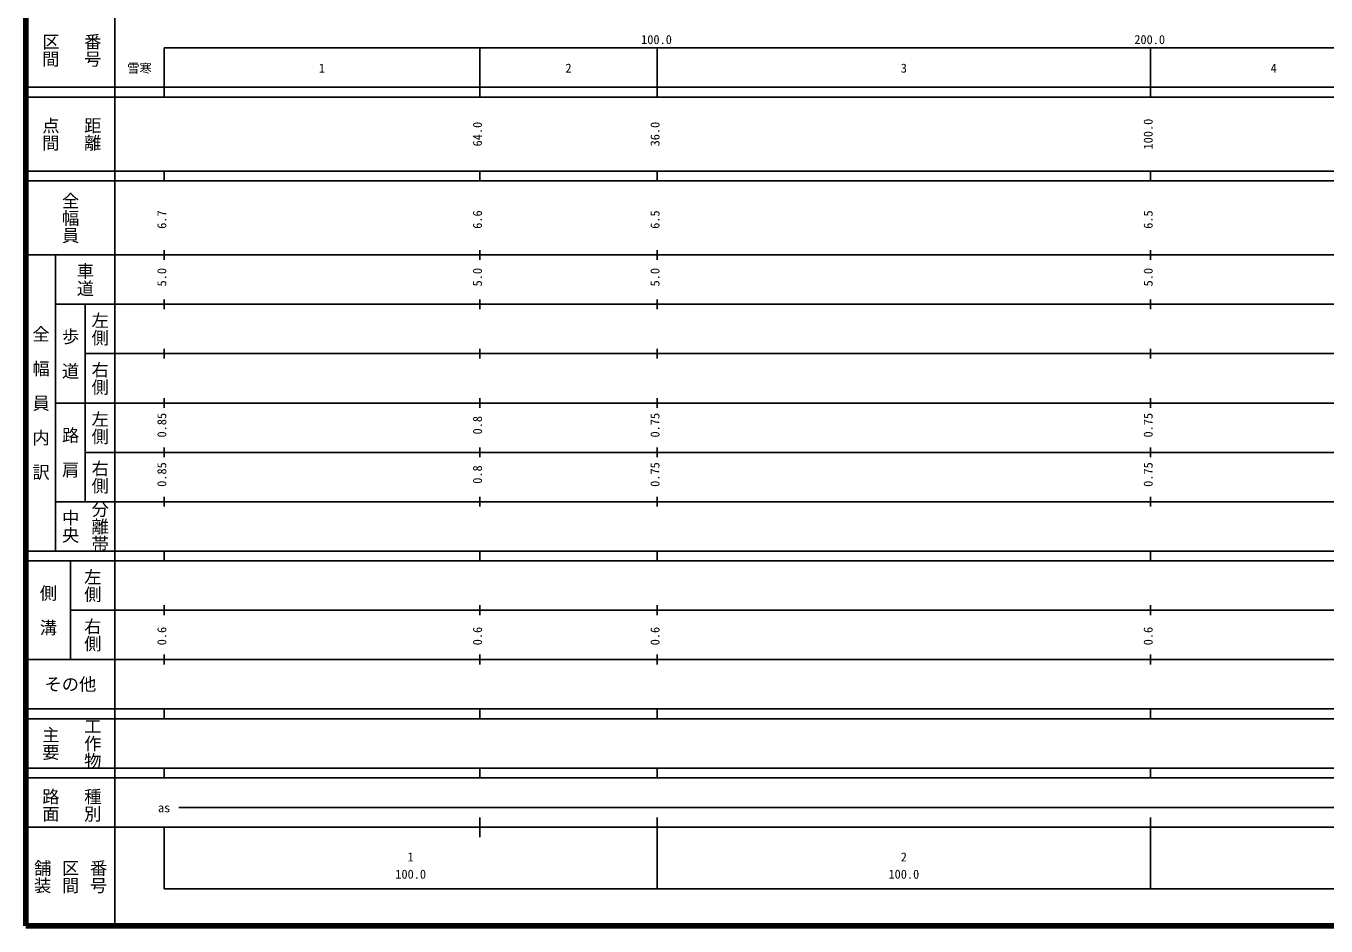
# Model space of a CAD drawing. Units: millimetres on the paper, enlarged 1000 times. Extents: x 40000 to 680000, y 20000 to 380000.
# Drawn here: x 40000 to 303597, y 20000 to 202409 of the extents above; entities that cross this region are included whole.
import ezdxf
from ezdxf.enums import TextEntityAlignment as Align

# ---------------------------------------------------------------- set-up
doc = ezdxf.new("R2010")
doc.units = ezdxf.units.MM
doc.header["$LTSCALE"] = 1000
doc.layers.add('M-TTL', color=2, linetype='Continuous', lineweight=140)
doc.layers.add('M-TTL-BAND', color=7, linetype='Continuous', lineweight=25)
doc.styles.add('@ＭＳ ゴシック', font='')
doc.styles.add('ＭＳ ゴシック', font='')
doc.styles.get('@ＭＳ ゴシック').set_extended_font_data('@MS Gothic')
doc.styles.get('ＭＳ ゴシック').set_extended_font_data('MS Gothic')

msp = doc.modelspace()

# ---------------------------------------------------------------- linework, layer by layer
at = {"layer": 'M-TTL'}
for p, q in [((40000, 380000), (40000, 20000)), ((40000, 20000), (680000, 20000))]:
    msp.add_line(p, q, dxfattribs=at)
at = {"layer": 'M-TTL-BAND'}
for p, q in [((58000, 370000), (58000, 20000)), ((68000, 198000), (579000, 198000)), ((68000, 198000), (68000, 188000)), ((132000, 188000), (132000, 198000)), ((168000, 188000), (168000, 198000)), ((268000, 188000), (268000, 198000)), ((40000, 190000), (579000, 190000)), ((40000, 188000), (579000, 188000)), ((40000, 173000), (579000, 173000)), ((68000, 171000), (68000, 173000)), ((132000, 171000), (132000, 173000)), ((168000, 171000), (168000, 173000)), ((268000, 171000), (268000, 173000)), ((40000, 171000), (579000, 171000)), ((40000, 156000), (579000, 156000)), ((46000, 96000), (46000, 156000)), ((68000, 155000), (68000, 157000)), ((132000, 155000), (132000, 157000)), ((168000, 155000), (168000, 157000)), ((268000, 155000), (268000, 157000)), ((46000, 146000), (579000, 146000)), ((52000, 146000), (52000, 106000)), ((68000, 145000), (68000, 147000)), ((132000, 145000), (132000, 147000)), ((168000, 145000), (168000, 147000)), ((268000, 145000), (268000, 147000)), ((52000, 136000), (579000, 136000)), ((68000, 135000), (68000, 137000)), ((132000, 135000), (132000, 137000)), ((168000, 135000), (168000, 137000)), ((268000, 135000), (268000, 137000)), ((68000, 125000), (68000, 127000)), ((132000, 125000), (132000, 127000)), ((168000, 125000), (168000, 127000)), ((268000, 125000), (268000, 127000)), ((46000, 126000), (579000, 126000)), ((52000, 116000), (579000, 116000)), ((68000, 115000), (68000, 117000)), ((132000, 115000), (132000, 117000)), ((168000, 115000), (168000, 117000)), ((268000, 115000), (268000, 117000)), ((46000, 106000), (579000, 106000)), ((68000, 105000), (68000, 107000)), ((132000, 105000), (132000, 107000)), ((168000, 105000), (168000, 107000)), ((268000, 105000), (268000, 107000)), ((40000, 96000), (579000, 96000)), ((68000, 94000), (68000, 96000)), ((132000, 94000), (132000, 96000)), ((168000, 94000), (168000, 96000)), ((268000, 94000), (268000, 96000)), ((40000, 94000), (579000, 94000)), ((49000, 94000), (49000, 74000)), ((68000, 83000), (68000, 85000)), ((132000, 83000), (132000, 85000)), ((168000, 83000), (168000, 85000)), ((268000, 83000), (268000, 85000)), ((49000, 84000), (579000, 84000)), ((40000, 74000), (579000, 74000)), ((68000, 73000), (68000, 75000)), ((132000, 73000), (132000, 75000)), ((168000, 73000), (168000, 75000)), ((268000, 73000), (268000, 75000)), ((40000, 64000), (579000, 64000)), ((68000, 62000), (68000, 64000)), ((132000, 62000), (132000, 64000)), ((168000, 62000), (168000, 64000)), ((268000, 62000), (268000, 64000)), ((40000, 62000), (579000, 62000)), ((40000, 52000), (579000, 52000)), ((68000, 50000), (68000, 52000)), ((132000, 50000), (132000, 52000)), ((168000, 50000), (168000, 52000)), ((268000, 50000), (268000, 52000)), ((40000, 50000), (579000, 50000)), ((71000, 44000), (565000, 44000)), ((40000, 40000), (579000, 40000)), ((68000, 40000), (68000, 27500)), ((132000, 38000), (132000, 42000)), ((168000, 27500), (168000, 42000)), ((268000, 27500), (268000, 42000)), ((68000, 27500), (579000, 27500))]:
    msp.add_line(p, q, dxfattribs=at)

# ---------------------------------------------------------------- texts
at = {"layer": 'M-TTL-BAND', "style": '@ＭＳ ゴシック'}
for s, p in [('区間', (45000, 197500)), ('番号', (53500, 197500)), ('点間', (45000, 180500)), ('距離', (53500, 180500)), ('全幅員', (49000, 163500)), ('車道', (52000, 151000)), ('左側', (55000, 141000)), ('全\u3000幅\u3000員\u3000内\u3000訳', (43000, 126000)), ('歩\u3000道', (49000, 136000)), ('右側', (55000, 131000)), ('左側', (55000, 121000)), ('路\u3000肩', (49000, 116000)), ('右側', (55000, 111000)), ('分離帯', (55000, 101000)), ('中央', (49000, 101000)), ('左側', (53500, 89000)), ('側\u3000溝', (44500, 84000)), ('右側', (53500, 79000)), ('工作物', (53500, 57000)), ('主要', (45000, 57000)), ('路面', (45000, 44500)), ('種別', (53500, 44500)), ('舗装', (43333, 30000)), ('区間', (49000, 30000)), ('番号', (54667, 30000))]:
    msp.add_text(s, height=2566, rotation=270, dxfattribs=at).set_placement(p, align=Align.MIDDLE_CENTER)
at = {"layer": 'M-TTL-BAND', "style": 'ＭＳ ゴシック'}
for s, p in [('100.0', (167844, 198195)), ('200.0', (267844, 198195)), ('雪寒', (63017, 192405)), ('1', (100000, 192405)), ('2', (150000, 192405)), ('3', (218000, 192405)), ('4', (293000, 192405)), ('as', (68000, 42500)), ('1', (118000, 32523)), ('2', (218000, 32523)), ('100.0', (118000, 29033)), ('100.0', (218000, 29033))]:
    msp.add_text(s, height=1833, dxfattribs=at).set_placement(p, align=Align.BOTTOM_CENTER)
for s, p in [('64.0', (133000, 180500)), ('36.0', (169000, 180500)), ('100.0', (269000, 180500)), ('6.7', (69000, 163174)), ('6.6', (133000, 163174)), ('6.5', (169000, 163174)), ('6.5', (269000, 163174)), ('5.0', (69000, 151500)), ('5.0', (133000, 151500)), ('5.0', (169000, 151500)), ('5.0', (269000, 151500)), ('0.85', (69000, 121500)), ('0.8', (133000, 121500)), ('0.75', (169000, 121500)), ('0.75', (269000, 121500)), ('0.85', (69000, 111500)), ('0.75', (169000, 111500)), ('0.75', (269000, 111500)), ('0.8', (133000, 111500)), ('0.6', (69000, 78764)), ('0.6', (133000, 78764)), ('0.6', (169000, 78764)), ('0.6', (269000, 78764))]:
    msp.add_text(s, height=1833, rotation=90, dxfattribs=at).set_placement(p, align=Align.BOTTOM_CENTER)
msp.add_text('その他', height=2566, dxfattribs=at).set_placement((49000, 69000), align=Align.MIDDLE_CENTER)

doc.saveas('drawing.dxf')
